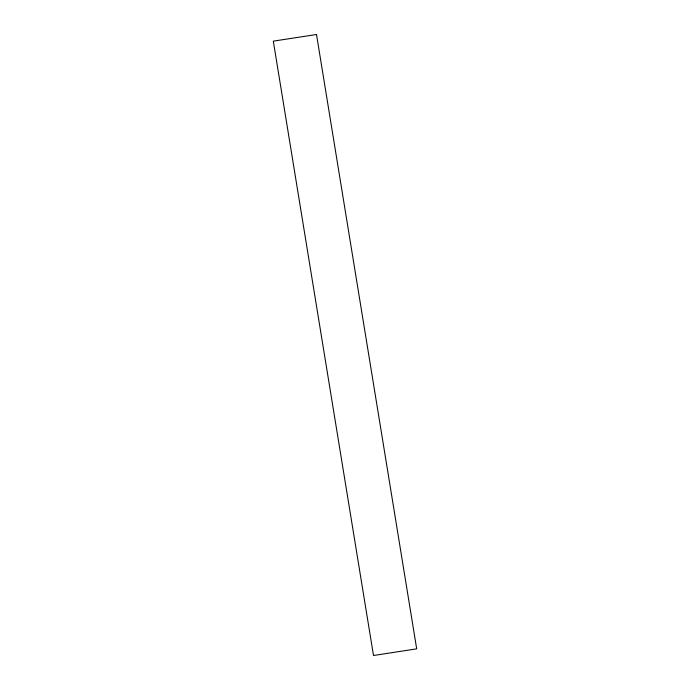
<?xml version="1.0" encoding="UTF-8"?>
<svg xmlns="http://www.w3.org/2000/svg" width="690" height="690" viewBox="0 0 690 690"><rect width="100%" height="100%" fill="white"/><g stroke="black" fill="none" stroke-linecap="round" stroke-linejoin="round"><path stroke-width="1.03" d="M316.503 34.5L273.309 41.15L373.497 655.5L416.691 648.85L316.503 34.5"/></g></svg>
